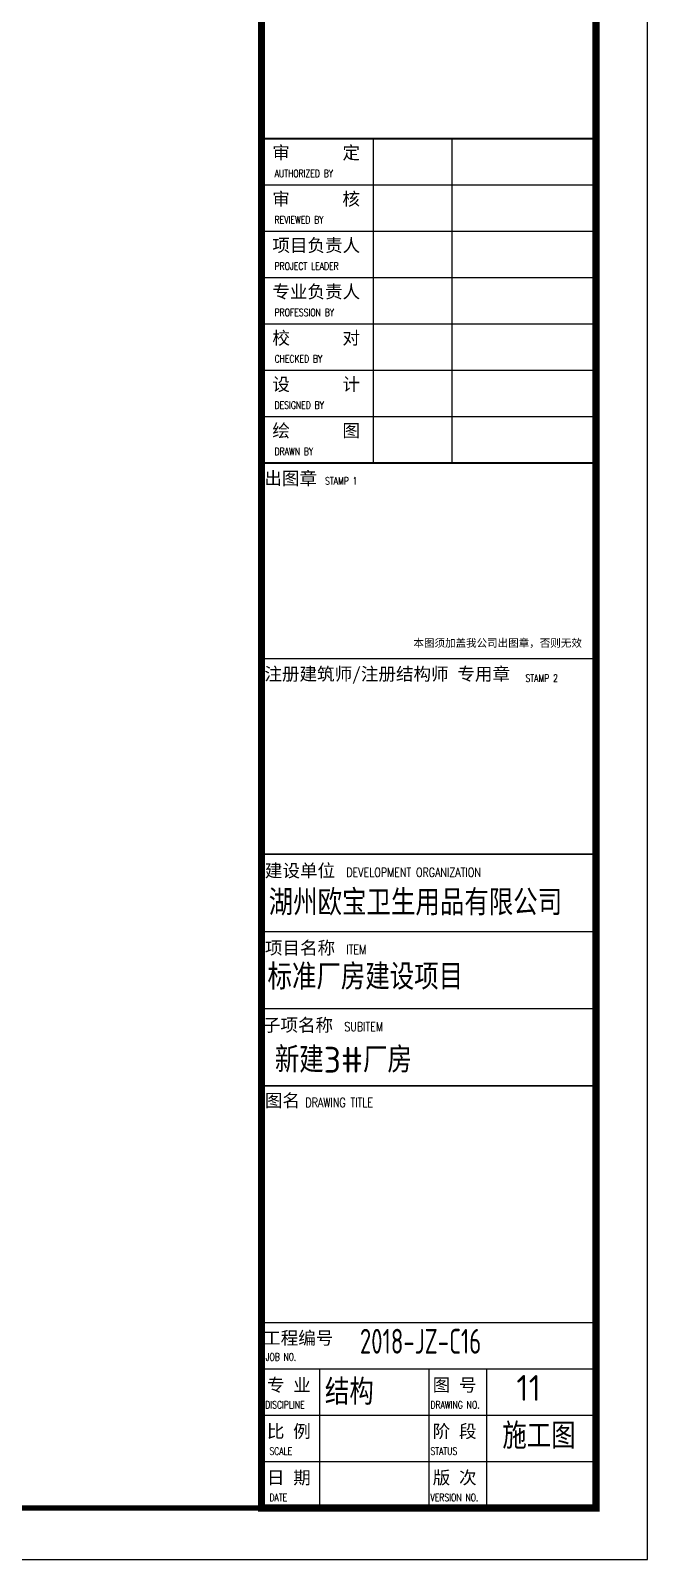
# Model space of a CAD drawing. Extents: x -138012 to 2129925, y -311560 to 0.
# Drawn here: x 1367021 to 1379006, y -198457 to -168757 of the extents above; entities that cross this region are included whole.
import ezdxf
from ezdxf.enums import TextEntityAlignment as Align

# ---------------------------------------------------------------- set-up
doc = ezdxf.new("R2010")
doc.units = 0
doc.header["$LTSCALE"] = 1000
doc.header["$MEASUREMENT"] = 0
for name, color, linetype in [('PUB_TEXT', 7, 'CONTINUOUS'), ('PUB_TITLE', 4, 'CONTINUOUS'), ('TEXT', 7, 'CONTINUOUS'), ('图层1', 53, 'CONTINUOUS'), ('图框', 4, 'CONTINUOUS')]:
    doc.layers.add(name, color=color, linetype=linetype)
doc.styles.add('iIcon2', font='')
doc.styles.add('MIMI-TKWZ', font='romanc.shx', dxfattribs={"width": 0.75, "oblique": 15, "bigfont": 'bigfont.shx'})
doc.styles.add('STYLE1', font='tssdeng.shx', dxfattribs={"height": 8, "bigfont": 'tssdchn.shx'})
doc.styles.add('TSSD_REIN', font='tssdeng.shx', dxfattribs={"width": 0.7, "bigfont": 'tssdchn.shx'})
doc.styles.get('iIcon2').set_extended_font_data('SimSun')

# ---------------------------------------------------------------- blocks, each defined once
blk = doc.blocks.new('564563')
at = {"layer": '图框'}
for p, q in [((189567, -166841), (196067, -166841)), ((189567, -166841), (196067, -166841)), ((191738, -166841), (191738, -173141)), ((193267, -166841), (193267, -173141)), ((189567, -167741), (196067, -167741)), ((189567, -168641), (196067, -168641)), ((189567, -169541), (196067, -169541)), ((189567, -170441), (196067, -170441)), ((189567, -171341), (196067, -171341)), ((189567, -172241), (196067, -172241)), ((189567, -176941), (196067, -176941)), ((189567, -180741), (196067, -180741)), ((189567, -182241), (196067, -182241)), ((189567, -183741), (196067, -183741)), ((189567, -189841), (196067, -189841)), ((189567, -190741), (196067, -190741)), ((190692, -190741), (190692, -193441)), ((192817, -190741), (192817, -193441)), ((193942, -190741), (193942, -193441)), ((189567, -191641), (196067, -191641)), ((189567, -192541), (196067, -192541))]:
    blk.add_line(p, q, dxfattribs=at)
at = {"layer": '图框', "const_width": 140}
blk.add_lwpolyline([(196067, -136041), (189567, -136041), (189567, -193441), (196067, -193441)], close=True, dxfattribs=at)
at = {"layer": '图框', "const_width": 35}
for points in [[(189567, -166841), (196067, -166841)], [(189567, -173141), (196067, -173141)], [(189567, -180741), (196067, -180741)], [(189567, -185241), (196067, -185241)]]:
    blk.add_lwpolyline(points, dxfattribs=at)
at = {"layer": 'PUB_TEXT', "style": 'STYLE1'}
for s, p in [('湖州欧宝卫生用品有限公司', (189709, -181680)), ('标准厂房建设项目', (189685, -183123)), ('新建3#厂房', (189826, -184735))]:
    blk.add_text(s, height=500, dxfattribs=at).set_placement(p, align=Align.MIDDLE_LEFT)
at = {"layer": '图框', "style": 'iIcon2'}
for s, height, p in [('审      定', 250, (189779, -167238)), ('审      核', 250, (189779, -168138)), ('项目负责人', 250, (189779, -169038)), ('专业负责人', 250, (189779, -169938)), ('校      对', 250, (189779, -170838)), ('设      计', 250, (189779, -171738)), ('绘      图', 250, (189779, -172638)), ('出图章', 250, (189624, -173565)), ('本图须加盖我公司出图章，否则无效', 150, (192520, -176714)), ('注册建筑师/注册结构师 专用章', 250, (189624, -177365)), ('建设单位', 250, (189634, -181186)), ('项目名称', 250, (189634, -182686)), ('子项名称', 250, (189595, -184185)), ('图名', 250, (189634, -185651)), ('工程编号', 250, (189600, -190265)), ('专 业', 250, (189673, -191177)), ('图 号', 250, (192895, -191177)), ('比 例', 250, (189673, -192077)), ('阶 段', 250, (192895, -192077)), ('日 期', 250, (189673, -192977)), ('版 次', 250, (192895, -192977))]:
    blk.add_text(s, height=height, dxfattribs=at).set_placement(p)
at = {"layer": '图框', "style": 'MIMI-TKWZ', "width": 0.75}
for s, height, p in [('AUTHORIZED BY', 145, (189823, -167590)), ('REVIEWED BY', 145, (189823, -168490)), ('PROJECT LEADER', 145, (189823, -169390)), ('PROFESSION BY', 145, (189823, -170290)), ('CHECKED BY', 145, (189823, -171190)), ('DESIGNED BY', 145, (189823, -172090)), ('DRAWN BY', 145, (189823, -172990)), ('STAMP 1', 145, (190804, -173562)), ('STAMP 2', 145, (194698, -177395)), ('DEVELOPMENT ORGANIZATION', 180, (191216, -181184)), ('ITEM', 180, (191216, -182684)), ('SUBITEM', 180, (191177, -184182)), ('DRAWING TITLE', 180, (190422, -185655)), ('JOB N0.', 145, (189649, -190581)), ('DISCIPLINE', 145, (189640, -191510)), ('DRAWING NO.', 145, (192851, -191510)), ('SCALE', 145, (189722, -192410)), ('STATUS', 145, (192851, -192410)), ('DATE', 145, (189722, -193310)), ('VERSION NO.', 145, (192851, -193310))]:
    blk.add_text(s, height=height, dxfattribs=at).set_placement(p)

msp = doc.modelspace()

# ---------------------------------------------------------------- linework, layer by layer
at = {"layer": 'PUB_TITLE'}
msp.add_lwpolyline([(1252906.436, -198457.162), (1379006.436, -198457.162), (1379006.436, -139057.162), (1252906.436, -139057.162)], close=True, dxfattribs=at)
at = {"layer": 'PUB_TITLE', "const_width": 100}
msp.add_lwpolyline([(1255406.436, -197457.162), (1378006.436, -197457.162), (1378006.436, -140057.162), (1255406.436, -140057.162)], close=True, dxfattribs=at)

# ---------------------------------------------------------------- block references
at = {"layer": 'TEXT'}
msp.add_blockref('564563', (1181939.652, -4015.713), dxfattribs=at)

# ---------------------------------------------------------------- texts
at = {"layer": 'PUB_TEXT', "style": 'STYLE1'}
for s, p in [('结构', (1372739.459, -195204.52)), ('11', (1376460.144, -195125.143)), ('施工图', (1376187.523, -196057.463))]:
    msp.add_text(s, height=500, dxfattribs=at).set_placement(p, align=Align.MIDDLE_LEFT)
at = {"layer": '图层1', "style": 'TSSD_REIN', "width": 0.7}
msp.add_text('2018-JZ-C16 ', height=482.2695, dxfattribs=at).set_placement((1373419.046, -194460.096))

doc.saveas('drawing.dxf')
